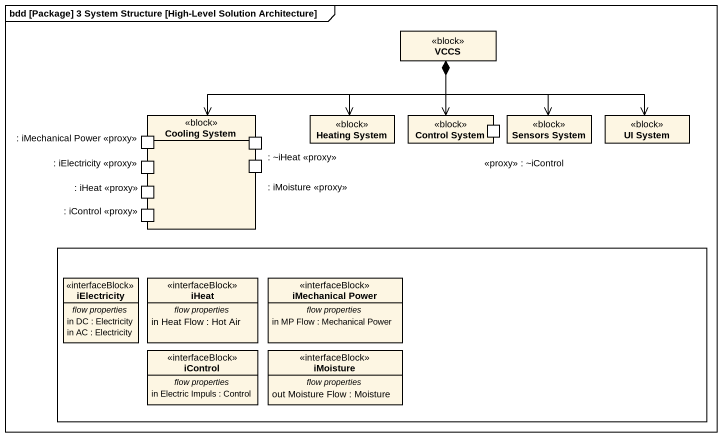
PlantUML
@startuml
mainframe bdd [Package] 3 System Structure [High-Level Solution Architecture]
allowmixing
hide circle
hide empty members
class VCCS <<block>>
rectangle "Cooling System" as Cooling_System <<block>> {
  port ": iElectricity <<proxy>>" as iElectricity_proxy
  port ": iMechanical Power <<proxy>>" as iMechanical_Power_proxy
  port ": ~iHeat <<proxy>>" as iHeat_proxy
  port ": iMoisture <<proxy>>" as iMoisture_proxy
  port ": iHeat <<proxy>>" as iHeat_proxy_2
  port ": iControl <<proxy>>" as iControl_proxy
}
class "Heating System" as Heating_System <<block>>
rectangle "Control System" as Control_System <<block>> {
  port "<<proxy>> : ~iControl" as proxy_iControl
}
class "Sensors System" as Sensors_System <<block>>
class "UI System" as UI_System <<block>>
rectangle " " as rectangle1 {
  class iElectricity <<interfaceBlock>> {
    -- flow properties --
    in DC : Electricity
    in AC : Electricity
  }
  class iHeat <<interfaceBlock>> {
    -- flow properties --
    in Heat Flow : Hot Air
  }
  class "iMechanical Power" as iMechanical_Power <<interfaceBlock>> {
    -- flow properties --
    in MP Flow : Mechanical Power
  }
  class iControl <<interfaceBlock>> {
    -- flow properties --
    in Electric Impuls : Control
  }
  class iMoisture <<interfaceBlock>> {
    -- flow properties --
    out Moisture Flow : Moisture
  }
}
VCCS *-left-> Cooling_System
VCCS *--> Heating_System
VCCS *--> Control_System
VCCS *--> Sensors_System
VCCS *-right-> UI_System
@enduml
